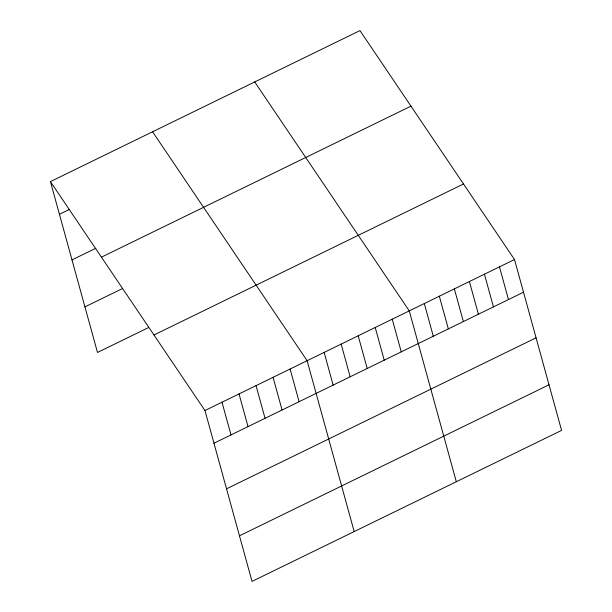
<?xml version="1.0" encoding="UTF-8"?>
<svg xmlns="http://www.w3.org/2000/svg" width="612" height="612" viewBox="0 0 612 612"><rect width="100%" height="100%" fill="white"/><g stroke="black" fill="none" stroke-linecap="round" stroke-linejoin="round"><path stroke-width="0.92" d="M50.429 181.611L359.971 30.6L514.508 259.534L561.571 430.389L252.029 581.4L204.966 410.545L50.429 181.611L97.492 352.466L148.571 327.55M59.433 214.299L69.653 209.319M71.994 259.893L95.832 248.265M101.431 257.155L410.966 106.144M84.938 306.872L122.392 288.604M153.972 334.993L463.506 183.983M204.966 410.545L514.508 259.534M213.97 443.233L523.512 292.222M226.532 488.827L536.066 337.816M239.476 535.806L549.01 384.795M254.722 81.947L409.26 310.873L456.322 481.736M152.579 131.779L307.117 360.705L354.18 531.568M499.469 266.863L508.473 299.559M484.436 274.199L493.44 306.887M469.404 281.535L478.408 314.224M454.364 288.872L463.368 321.56M439.332 296.208L448.336 328.896M424.3 303.537L433.304 336.233M392.238 319.181L401.243 351.869M375.217 327.489L384.221 360.177M358.188 335.789L367.192 368.478M341.167 344.097L350.171 376.785M324.138 352.405L333.142 385.093M290.096 369.013L299.1 401.702M273.067 377.321L282.071 410.009M256.046 385.621L265.05 418.317M239.017 393.929L248.021 426.618M221.995 402.237L230.999 434.925"/></g></svg>
